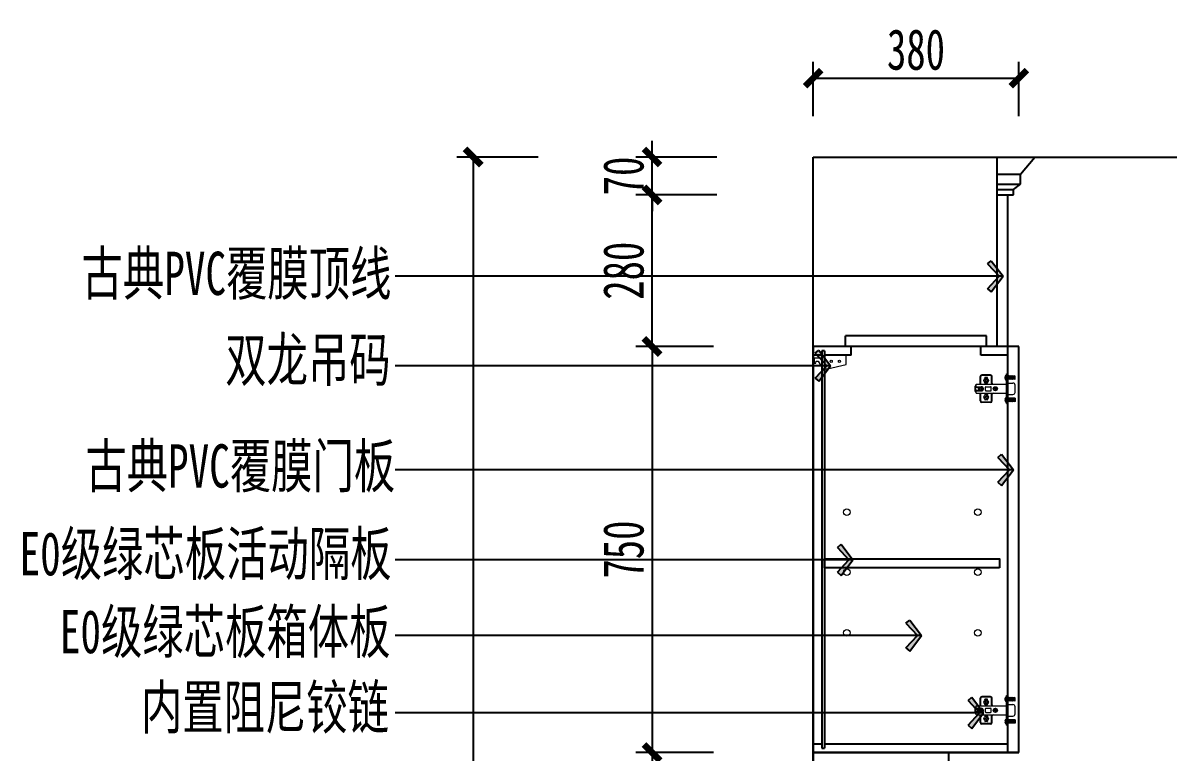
# Model space of a CAD drawing. Header units: millimetres. Extents: x 3104083 to 3173399, y -3165492 to -3044687.
# Drawn here: x 3158591 to 3160723, y -3098520 to -3097172 of the extents above; entities that cross this region are included whole.
import ezdxf

# ---------------------------------------------------------------- set-up
doc = ezdxf.new("R2010")
doc.units = ezdxf.units.MM
doc.header["$LTSCALE"] = 500
doc.header["$MEASUREMENT"] = 0
doc.header["$PDMODE"] = 2
doc.layers.get('0').update_dxf_attribs({"linetype": 'CONTINUOUS'})
doc.layers.get('DEFPOINTS').update_dxf_attribs({"linetype": 'CONTINUOUS'})
for name, color, linetype in [('D-节点尺寸', 5, 'CONTINUOUS'), ('P-完成面', 3, 'CONTINUOUS'), ('W-基础引线', 35, 'CONTINUOUS'), ('柜体', 2, 'CONTINUOUS')]:
    doc.layers.add(name, color=color, linetype=linetype)
doc.layers.add('五金辅助件', color=25, linetype='CONTINUOUS', lineweight=13)
doc.layers.add('墙体', color=6, linetype='CONTINUOUS', lineweight=25)
doc.styles.add('DIM', font='SimSun.ttf', dxfattribs={"width": 0.7})
doc.dimstyles.new('30', dxfattribs={"dimscale": 30, "dimtxt": 2.5, "dimasz": 1, "dimexe": 1, "dimexo": 1, "dimgap": 0.5, "dimtad": 1, "dimdec": 0, "dimzin": 0, "dimdsep": 46, "dimtxsty": 'DIM', "dimblk": 'ARCHTICK', "dimcen": 0, "dimclrd": 5, "dimclre": 5, "dimclrt": 35, "dimadec": 0, "dimazin": 0, "dimtfac": 0.5, "dimtdec": 0, "dimtix": 1, "dimtmove": 2, "dimatfit": 2, "dimldrblk": 'A', "dimfxl": 0, "dimtolj": 1, "dimtzin": 0, "dimlwd": -1, "dimlwe": -1, "dimarcsym": 0})
doc.dimstyles.new('基础引线', dxfattribs={"dimtxt": 3, "dimasz": 0.7, "dimexe": 2, "dimexo": 6, "dimgap": 1, "dimtad": 1, "dimdec": 0, "dimdsep": 46, "dimtxsty": 'Standard', "dimblk1": 'A', "dimblk2": 'A', "dimsah": 1, "dimcen": 3, "dimdle": 200, "dimclrd": 256, "dimclre": 256, "dimclrt": 2, "dimadec": 0, "dimazin": 0, "dimtfac": 1, "dimtdec": 0, "dimtix": 1, "dimtmove": 1, "dimatfit": 3, "dimldrblk": 'A', "dimfxl": 0, "dimtvp": 1, "dimtolj": 1, "dimtzin": 0, "dimarcsym": 0})

# ---------------------------------------------------------------- blocks, each defined once
blk = doc.blocks.new('_ArchTick')
at = {"color": 0, "linetype": 'ByBlock', "const_width": 0.4}
blk.add_lwpolyline([(-0.5, -0.5), (0.5, 0.5)], dxfattribs=at)
blk = doc.blocks.new('*D1636')
at = {"layer": 'DEFPOINTS', "color": 0, "ltscale": 100}
for p in [(3159896.6, -3097769.4), (3159753.3, -3098519.4), (3159896.6, -3098519.4)]:
    blk.add_point(p, dxfattribs=at)
at = {"layer": 'P-完成面', "color": 5, "ltscale": 100}
for p, q in [((3159866.6, -3097769.4), (3159723.3, -3097769.4)), ((3159753.3, -3097769.4), (3159753.3, -3098519.4)), ((3159866.6, -3098519.4), (3159723.3, -3098519.4))]:
    blk.add_line(p, q, dxfattribs=at)
at = {"layer": 'P-完成面', "color": 5, "ltscale": 100, "xscale": 30, "yscale": 30, "zscale": 30}
for p, rotation in [((3159753.3, -3097769.4), 90), ((3159753.3, -3098519.4), 270)]:
    blk.add_blockref('_ArchTick', p, dxfattribs=dict(at, rotation=rotation))
at = {"layer": 'P-完成面', "color": 35, "ltscale": 100, "insert": (3159700.8, -3098144.4), "char_height": 75, "attachment_point": 5, "rotation": 90, "style": 'DIM'}
blk.add_mtext('\\A1;750', dxfattribs=at)
blk = doc.blocks.new('A')
for p, q in [((-1.435, 1.148), (-1.09, 1.437)), ((-1.09, 1.437), (0, 0)), ((-1.435, 1.148), (-0.369, 0)), ((-0.369, 0), (-2.127, 0)), ((-1.435, -1.148), (-0.369, 0)), ((-1.09, -1.437), (0, 0)), ((-1.435, -1.148), (-1.09, -1.437))]:
    blk.add_line(p, q)
for points in [[(-1.435, 1.148), (-1.09, 1.437), (-0.369, 0), (0, 0)], [(-1.435, -1.148), (-1.09, -1.437), (-0.369, 0), (0, 0)]]:
    blk.add_solid(points)
blk = doc.blocks.new('*D1637')
at = {"layer": 'DEFPOINTS', "color": 0, "ltscale": 100}
for p in [(3159896.6, -3098519.4), (3159753.3, -3098919.4), (3159896.6, -3098919.4)]:
    blk.add_point(p, dxfattribs=at)
at = {"layer": 'P-完成面', "color": 5, "ltscale": 100}
for p, q in [((3159866.6, -3098519.4), (3159723.3, -3098519.4)), ((3159753.3, -3098519.4), (3159753.3, -3098919.4)), ((3159866.6, -3098919.4), (3159723.3, -3098919.4))]:
    blk.add_line(p, q, dxfattribs=at)
at = {"layer": 'P-完成面', "color": 5, "ltscale": 100, "xscale": 30, "yscale": 30, "zscale": 30}
for p, rotation in [((3159753.3, -3098519.4), 90), ((3159753.3, -3098919.4), 270)]:
    blk.add_blockref('_ArchTick', p, dxfattribs=dict(at, rotation=rotation))
at = {"layer": 'P-完成面', "color": 35, "ltscale": 100, "insert": (3159700.8, -3098719.4), "char_height": 75, "attachment_point": 5, "rotation": 90, "style": 'DIM'}
blk.add_mtext('\\A1;400', dxfattribs=at)
blk = doc.blocks.new('*D1642')
at = {"layer": 'DEFPOINTS', "color": 0, "ltscale": 100}
for p in [(3159916, -3097419.4), (3159422.8, -3100319.4), (3159877.9, -3100319.4)]:
    blk.add_point(p, dxfattribs=at)
at = {"layer": 'P-完成面', "color": 5, "ltscale": 100}
for p, q in [((3159542.8, -3097419.4), (3159392.8, -3097419.4)), ((3159422.8, -3097419.4), (3159422.8, -3100319.4)), ((3159542.8, -3100319.4), (3159392.8, -3100319.4))]:
    blk.add_line(p, q, dxfattribs=at)
at = {"layer": 'P-完成面', "color": 5, "ltscale": 100, "xscale": 30, "yscale": 30, "zscale": 30}
for p, rotation in [((3159422.8, -3097419.4), 90), ((3159422.8, -3100319.4), 270)]:
    blk.add_blockref('_ArchTick', p, dxfattribs=dict(at, rotation=rotation))
at = {"layer": 'P-完成面', "color": 35, "ltscale": 100, "insert": (3159370.3, -3098869.4), "char_height": 75, "attachment_point": 5, "rotation": 90, "style": 'DIM'}
blk.add_mtext('\\A1;2900', dxfattribs=at)
blk = doc.blocks.new('*D1643')
at = {"layer": 'DEFPOINTS', "color": 0, "ltscale": 100}
for p in [(3160431, -3097273.8), (3160051, -3097373.8), (3160431, -3097373.8)]:
    blk.add_point(p, dxfattribs=at)
at = {"layer": 'P-完成面', "color": 5, "ltscale": 100}
for p, q in [((3160051, -3097343.8), (3160051, -3097243.8)), ((3160431, -3097343.8), (3160431, -3097243.8)), ((3160051, -3097273.8), (3160431, -3097273.8))]:
    blk.add_line(p, q, dxfattribs=at)
at = {"layer": 'P-完成面', "color": 5, "ltscale": 100, "xscale": 30, "yscale": 30, "zscale": 30, "rotation": 180}
blk.add_blockref('_ArchTick', (3160051, -3097273.8), dxfattribs=at)
at = {"layer": 'P-完成面', "color": 5, "ltscale": 100, "xscale": 30, "yscale": 30, "zscale": 30}
blk.add_blockref('_ArchTick', (3160431, -3097273.8), dxfattribs=at)
at = {"layer": 'P-完成面', "color": 35, "ltscale": 100, "insert": (3160241, -3097221.3), "char_height": 75, "attachment_point": 5, "style": 'DIM'}
blk.add_mtext('\\A1;380', dxfattribs=at)
blk = doc.blocks.new('*D1606')
at = {"layer": 'DEFPOINTS', "color": 0, "ltscale": 100}
for p in [(3159753.3, -3097489.4), (3159916, -3097489.4), (3159896.6, -3097769.4)]:
    blk.add_point(p, dxfattribs=at)
at = {"layer": 'P-完成面', "color": 5, "ltscale": 100}
for p, q in [((3159873.3, -3097489.4), (3159723.3, -3097489.4)), ((3159753.3, -3097769.4), (3159753.3, -3097489.4)), ((3159866.6, -3097769.4), (3159723.3, -3097769.4))]:
    blk.add_line(p, q, dxfattribs=at)
at = {"layer": 'P-完成面', "color": 5, "ltscale": 100, "xscale": 30, "yscale": 30, "zscale": 30}
for p, rotation in [((3159753.3, -3097489.4), 90), ((3159753.3, -3097769.4), 270)]:
    blk.add_blockref('_ArchTick', p, dxfattribs=dict(at, rotation=rotation))
at = {"layer": 'P-完成面', "color": 35, "ltscale": 100, "insert": (3159700.8, -3097629.4), "char_height": 75, "attachment_point": 5, "rotation": 90, "style": 'DIM'}
blk.add_mtext('\\A1;280', dxfattribs=at)
blk = doc.blocks.new('*D1609')
at = {"layer": 'DEFPOINTS', "color": 0, "ltscale": 100}
for p in [(3159753.3, -3097419.4), (3159916, -3097419.4), (3159916, -3097489.4)]:
    blk.add_point(p, dxfattribs=at)
at = {"layer": 'P-完成面', "color": 5, "ltscale": 100}
for p, q in [((3159753.3, -3097419.4), (3159753.3, -3097389.4)), ((3159873.3, -3097419.4), (3159723.3, -3097419.4)), ((3159753.3, -3097489.4), (3159753.3, -3097419.4)), ((3159873.3, -3097489.4), (3159723.3, -3097489.4)), ((3159753.3, -3097489.4), (3159753.3, -3097519.4))]:
    blk.add_line(p, q, dxfattribs=at)
at = {"layer": 'P-完成面', "color": 5, "ltscale": 100, "xscale": 30, "yscale": 30, "zscale": 30}
for p, rotation in [((3159753.3, -3097419.4), 270), ((3159753.3, -3097489.4), 90)]:
    blk.add_blockref('_ArchTick', p, dxfattribs=dict(at, rotation=rotation))
at = {"layer": 'P-完成面', "color": 35, "ltscale": 100, "insert": (3159700.8, -3097454.4), "char_height": 75, "attachment_point": 5, "rotation": 90, "style": 'DIM'}
blk.add_mtext('\\A1;70', dxfattribs=at)

msp = doc.modelspace()

# ---------------------------------------------------------------- linework, layer by layer
at = {"layer": '五金辅助件'}
for p, q in [((3160066.992, -3097790.899), (3160052.614, -3097790.899)), ((3160052.614, -3097790.899), (3160052.614, -3097799.961)), ((3160055.837, -3097799.961), (3160056.778, -3097796.339)), ((3160056.778, -3097796.339), (3160060.534, -3097796.339)), ((3160060.534, -3097796.339), (3160063.763, -3097802.835)), ((3160112.172, -3097802.754), (3160112.172, -3097785.399)), ((3160052.614, -3097799.961), (3160055.837, -3097799.961)), ((3160063.763, -3097802.835), (3160066.992, -3097802.835)), ((3160071.992, -3097810.801), (3160077.409, -3097810.801)), ((3160077.409, -3097810.801), (3160112.172, -3097802.754)), ((3160359.632, -3097837.096), (3160359.632, -3097824.839)), ((3160360.592, -3097837.096), (3160360.592, -3097824.839)), ((3160378.832, -3097821.959), (3160362.512, -3097821.959)), ((3160378.832, -3097822.919), (3160362.512, -3097822.919)), ((3160367.049, -3097829.686), (3160369.655, -3097832.082)), ((3160368.024, -3097828.626), (3160370.629, -3097831.022)), ((3160368.272, -3097828.447), (3160368.272, -3097827.239)), ((3160368.272, -3097836.839), (3160368.272, -3097835.631)), ((3160369.655, -3097832.082), (3160368.355, -3097833.495)), ((3160368.355, -3097833.495), (3160369.415, -3097834.47)), ((3160372.592, -3097826.759), (3160368.752, -3097826.759)), ((3160372.592, -3097837.319), (3160368.752, -3097837.319)), ((3160370.715, -3097833.056), (3160369.415, -3097834.47)), ((3160371.929, -3097829.608), (3160370.629, -3097831.022)), ((3160370.715, -3097833.056), (3160373.32, -3097835.452)), ((3160372.989, -3097830.583), (3160371.689, -3097831.996)), ((3160371.689, -3097831.996), (3160374.295, -3097834.392)), ((3160371.929, -3097829.608), (3160372.989, -3097830.583)), ((3160373.072, -3097828.447), (3160373.072, -3097827.239)), ((3160373.072, -3097836.839), (3160373.072, -3097835.631)), ((3160380.752, -3097837.319), (3160380.752, -3097824.839)), ((3160381.712, -3097837.319), (3160381.712, -3097824.839)), ((3160405.232, -3097826.361), (3160405.722, -3097826.361)), ((3160405.232, -3097827.321), (3160405.722, -3097827.321)), ((3160405.722, -3097827.321), (3160405.722, -3097826.361)), ((3160406.672, -3097823.001), (3160408.112, -3097823.001)), ((3160406.672, -3097830.681), (3160408.112, -3097830.681)), ((3160408.112, -3097874.759), (3160408.112, -3097820.039)), ((3160408.112, -3097820.039), (3160410.992, -3097820.039)), ((3160412.534, -3097823.961), (3160410.992, -3097823.575)), ((3160412.534, -3097829.721), (3160410.992, -3097830.106)), ((3160410.992, -3097836.839), (3160420.214, -3097836.839)), ((3160414.454, -3097823.961), (3160412.534, -3097823.481)), ((3160412.534, -3097830.201), (3160412.534, -3097823.481)), ((3160414.454, -3097829.721), (3160412.534, -3097830.201)), ((3160416.374, -3097823.961), (3160414.454, -3097823.481)), ((3160414.454, -3097830.201), (3160414.454, -3097823.481)), ((3160416.374, -3097829.721), (3160414.454, -3097830.201)), ((3160418.294, -3097823.961), (3160416.374, -3097823.481)), ((3160416.374, -3097830.201), (3160416.374, -3097823.481)), ((3160418.294, -3097829.721), (3160416.374, -3097830.201)), ((3160420.214, -3097823.961), (3160418.294, -3097823.481)), ((3160418.294, -3097830.201), (3160418.294, -3097823.481)), ((3160420.214, -3097829.721), (3160418.294, -3097830.201)), ((3160422.134, -3097823.961), (3160420.214, -3097823.481)), ((3160420.214, -3097830.201), (3160420.214, -3097823.481)), ((3160422.134, -3097829.721), (3160420.214, -3097830.201)), ((3160424.054, -3097823.961), (3160422.134, -3097823.481)), ((3160422.134, -3097830.201), (3160422.134, -3097823.481)), ((3160424.054, -3097829.721), (3160422.134, -3097830.201)), ((3160424.054, -3097829.721), (3160424.054, -3097823.961)), ((3160350.032, -3097851.965), (3160350.032, -3097842.833)), ((3160350.716, -3097841.914), (3160352.076, -3097841.506)), ((3160352.076, -3097853.292), (3160350.716, -3097852.884)), ((3160350.992, -3097851.251), (3160350.992, -3097843.548)), ((3160351.676, -3097842.628), (3160352.076, -3097842.508)), ((3160352.076, -3097852.29), (3160351.676, -3097852.17)), ((3160352.076, -3097839.239), (3160408.112, -3097839.239)), ((3160352.076, -3097844.039), (3160352.076, -3097839.239)), ((3160352.076, -3097843.559), (3160361.676, -3097843.559)), ((3160352.076, -3097855.559), (3160352.076, -3097850.759)), ((3160352.076, -3097851.239), (3160361.676, -3097851.239)), ((3160352.076, -3097855.559), (3160408.112, -3097855.559)), ((3160353.036, -3097844.999), (3160357.814, -3097844.999)), ((3160353.036, -3097849.799), (3160357.814, -3097849.799)), ((3160359.949, -3097846.859), (3160356.908, -3097847.557)), ((3160360.271, -3097848.262), (3160357.231, -3097848.961)), ((3160360.922, -3097844.665), (3160359.519, -3097844.987)), ((3160359.519, -3097844.987), (3160359.949, -3097846.859)), ((3160359.632, -3097869.959), (3160359.632, -3097857.702)), ((3160360.271, -3097848.262), (3160360.701, -3097850.133)), ((3160360.592, -3097869.959), (3160360.592, -3097857.702)), ((3160362.105, -3097849.811), (3160360.701, -3097850.133)), ((3160360.922, -3097844.665), (3160361.352, -3097846.536)), ((3160364.393, -3097845.837), (3160361.352, -3097846.536)), ((3160364.716, -3097847.241), (3160361.675, -3097847.94)), ((3160361.675, -3097847.94), (3160362.105, -3097849.811)), ((3160365.516, -3097847.879), (3160365.516, -3097846.919)), ((3160368.272, -3097857.959), (3160368.272, -3097859.167)), ((3160372.592, -3097857.479), (3160368.752, -3097857.479)), ((3160369.356, -3097850.279), (3160369.356, -3097844.519)), ((3160370.783, -3097860.025), (3160369.379, -3097860.347)), ((3160369.379, -3097860.347), (3160369.809, -3097862.219)), ((3160370.316, -3097843.559), (3160378.956, -3097843.559)), ((3160370.316, -3097851.239), (3160378.956, -3097851.239)), ((3160370.783, -3097860.025), (3160371.213, -3097861.896)), ((3160373.072, -3097857.959), (3160373.072, -3097859.167)), ((3160379.916, -3097850.279), (3160379.916, -3097844.519)), ((3160380.752, -3097869.959), (3160380.752, -3097857.479)), ((3160381.712, -3097869.959), (3160381.712, -3097857.479)), ((3160383.817, -3097846.567), (3160386.531, -3097847.53)), ((3160384.138, -3097845.663), (3160386.852, -3097846.626)), ((3160386.823, -3097848.143), (3160385.86, -3097850.858)), ((3160387.728, -3097848.464), (3160386.765, -3097851.179)), ((3160388.428, -3097843.62), (3160387.465, -3097846.334)), ((3160388.341, -3097848.172), (3160391.055, -3097849.136)), ((3160389.333, -3097843.941), (3160388.37, -3097846.655)), ((3160388.662, -3097847.268), (3160391.376, -3097848.231)), ((3160410.992, -3097857.959), (3160420.214, -3097857.959)), ((3160424.054, -3097854.119), (3160424.054, -3097840.679)), ((3160378.832, -3097871.879), (3160362.512, -3097871.879)), ((3160378.832, -3097872.839), (3160362.512, -3097872.839)), ((3160369.809, -3097862.219), (3160366.359, -3097863.011)), ((3160370.132, -3097863.622), (3160366.682, -3097864.415)), ((3160368.272, -3097866.351), (3160368.272, -3097867.559)), ((3160372.592, -3097868.039), (3160368.752, -3097868.039)), ((3160370.132, -3097863.622), (3160370.562, -3097865.493)), ((3160371.965, -3097865.171), (3160370.562, -3097865.493)), ((3160374.662, -3097861.104), (3160371.213, -3097861.896)), ((3160374.985, -3097862.507), (3160371.535, -3097863.3)), ((3160371.535, -3097863.3), (3160371.965, -3097865.171)), ((3160373.072, -3097866.351), (3160373.072, -3097867.559)), ((3160405.232, -3097867.477), (3160405.722, -3097867.477)), ((3160405.232, -3097868.437), (3160405.722, -3097868.437)), ((3160405.722, -3097867.477), (3160405.722, -3097868.437)), ((3160406.672, -3097864.117), (3160408.112, -3097864.117)), ((3160406.672, -3097871.797), (3160408.112, -3097871.797)), ((3160408.112, -3097874.759), (3160410.992, -3097874.759)), ((3160412.534, -3097865.077), (3160410.992, -3097864.692)), ((3160412.534, -3097870.837), (3160410.992, -3097871.223)), ((3160412.534, -3097864.597), (3160412.534, -3097871.317)), ((3160414.454, -3097865.077), (3160412.534, -3097864.597)), ((3160414.454, -3097870.837), (3160412.534, -3097871.317)), ((3160414.454, -3097864.597), (3160414.454, -3097871.317)), ((3160416.374, -3097865.077), (3160414.454, -3097864.597)), ((3160416.374, -3097870.837), (3160414.454, -3097871.317)), ((3160416.374, -3097864.597), (3160416.374, -3097871.317)), ((3160418.294, -3097865.077), (3160416.374, -3097864.597)), ((3160418.294, -3097870.837), (3160416.374, -3097871.317)), ((3160418.294, -3097864.597), (3160418.294, -3097871.317)), ((3160420.214, -3097865.077), (3160418.294, -3097864.597)), ((3160420.214, -3097870.837), (3160418.294, -3097871.317)), ((3160420.214, -3097864.597), (3160420.214, -3097871.317)), ((3160422.134, -3097865.077), (3160420.214, -3097864.597)), ((3160422.134, -3097870.837), (3160420.214, -3097871.317)), ((3160422.134, -3097864.597), (3160422.134, -3097871.317)), ((3160424.054, -3097865.077), (3160422.134, -3097864.597)), ((3160424.054, -3097870.837), (3160422.134, -3097871.317)), ((3160424.054, -3097865.077), (3160424.054, -3097870.837)), ((3160408.112, -3098468.759), (3160408.112, -3098414.039)), ((3160408.112, -3098414.039), (3160410.992, -3098414.039)), ((3160350.716, -3098435.914), (3160352.076, -3098435.506)), ((3160352.076, -3098433.239), (3160408.112, -3098433.239)), ((3160352.076, -3098438.039), (3160352.076, -3098433.239)), ((3160359.632, -3098431.096), (3160359.632, -3098418.839)), ((3160360.592, -3098431.096), (3160360.592, -3098418.839)), ((3160378.832, -3098415.959), (3160362.512, -3098415.959)), ((3160378.832, -3098416.919), (3160362.512, -3098416.919)), ((3160367.049, -3098423.686), (3160369.655, -3098426.082)), ((3160368.024, -3098422.626), (3160370.629, -3098425.022)), ((3160368.272, -3098422.447), (3160368.272, -3098421.239)), ((3160368.272, -3098430.839), (3160368.272, -3098429.631)), ((3160369.655, -3098426.082), (3160368.355, -3098427.495)), ((3160368.355, -3098427.495), (3160369.415, -3098428.47)), ((3160372.592, -3098420.759), (3160368.752, -3098420.759)), ((3160372.592, -3098431.319), (3160368.752, -3098431.319)), ((3160370.715, -3098427.056), (3160369.415, -3098428.47)), ((3160371.929, -3098423.608), (3160370.629, -3098425.022)), ((3160370.715, -3098427.056), (3160373.32, -3098429.452)), ((3160372.989, -3098424.583), (3160371.689, -3098425.996)), ((3160371.689, -3098425.996), (3160374.295, -3098428.392)), ((3160371.929, -3098423.608), (3160372.989, -3098424.583)), ((3160373.072, -3098422.447), (3160373.072, -3098421.239)), ((3160373.072, -3098430.839), (3160373.072, -3098429.631)), ((3160380.752, -3098431.319), (3160380.752, -3098418.839)), ((3160381.712, -3098431.319), (3160381.712, -3098418.839)), ((3160405.232, -3098420.361), (3160405.722, -3098420.361)), ((3160405.232, -3098421.321), (3160405.722, -3098421.321)), ((3160405.722, -3098421.321), (3160405.722, -3098420.361)), ((3160406.672, -3098417.001), (3160408.112, -3098417.001)), ((3160406.672, -3098424.681), (3160408.112, -3098424.681)), ((3160412.534, -3098417.961), (3160410.992, -3098417.575)), ((3160412.534, -3098423.721), (3160410.992, -3098424.106)), ((3160410.992, -3098430.839), (3160420.214, -3098430.839)), ((3160414.454, -3098417.961), (3160412.534, -3098417.481)), ((3160412.534, -3098424.201), (3160412.534, -3098417.481)), ((3160414.454, -3098423.721), (3160412.534, -3098424.201)), ((3160416.374, -3098417.961), (3160414.454, -3098417.481)), ((3160414.454, -3098424.201), (3160414.454, -3098417.481)), ((3160416.374, -3098423.721), (3160414.454, -3098424.201)), ((3160418.294, -3098417.961), (3160416.374, -3098417.481)), ((3160416.374, -3098424.201), (3160416.374, -3098417.481)), ((3160418.294, -3098423.721), (3160416.374, -3098424.201)), ((3160420.214, -3098417.961), (3160418.294, -3098417.481)), ((3160418.294, -3098424.201), (3160418.294, -3098417.481)), ((3160420.214, -3098423.721), (3160418.294, -3098424.201)), ((3160422.134, -3098417.961), (3160420.214, -3098417.481)), ((3160420.214, -3098424.201), (3160420.214, -3098417.481)), ((3160422.134, -3098423.721), (3160420.214, -3098424.201)), ((3160424.054, -3098417.961), (3160422.134, -3098417.481)), ((3160422.134, -3098424.201), (3160422.134, -3098417.481)), ((3160424.054, -3098423.721), (3160422.134, -3098424.201)), ((3160424.054, -3098423.721), (3160424.054, -3098417.961)), ((3160424.054, -3098448.119), (3160424.054, -3098434.679)), ((3160350.032, -3098445.965), (3160350.032, -3098436.833)), ((3160352.076, -3098447.292), (3160350.716, -3098446.884)), ((3160350.992, -3098445.251), (3160350.992, -3098437.548)), ((3160351.676, -3098436.628), (3160352.076, -3098436.508)), ((3160352.076, -3098446.29), (3160351.676, -3098446.17)), ((3160352.076, -3098437.559), (3160361.676, -3098437.559)), ((3160352.076, -3098449.559), (3160352.076, -3098444.759)), ((3160352.076, -3098445.239), (3160361.676, -3098445.239)), ((3160352.076, -3098449.559), (3160408.112, -3098449.559)), ((3160353.036, -3098438.999), (3160357.814, -3098438.999)), ((3160353.036, -3098443.799), (3160357.814, -3098443.799)), ((3160359.949, -3098440.859), (3160356.908, -3098441.557)), ((3160360.271, -3098442.262), (3160357.231, -3098442.961)), ((3160360.922, -3098438.665), (3160359.519, -3098438.987)), ((3160359.519, -3098438.987), (3160359.949, -3098440.859)), ((3160359.632, -3098463.959), (3160359.632, -3098451.702)), ((3160360.271, -3098442.262), (3160360.701, -3098444.133)), ((3160360.592, -3098463.959), (3160360.592, -3098451.702)), ((3160362.105, -3098443.811), (3160360.701, -3098444.133)), ((3160360.922, -3098438.665), (3160361.352, -3098440.536)), ((3160364.393, -3098439.837), (3160361.352, -3098440.536)), ((3160364.716, -3098441.241), (3160361.675, -3098441.94)), ((3160361.675, -3098441.94), (3160362.105, -3098443.811)), ((3160365.516, -3098441.879), (3160365.516, -3098440.919)), ((3160369.809, -3098456.219), (3160366.359, -3098457.011)), ((3160368.272, -3098451.959), (3160368.272, -3098453.167)), ((3160372.592, -3098451.479), (3160368.752, -3098451.479)), ((3160369.356, -3098444.279), (3160369.356, -3098438.519)), ((3160370.783, -3098454.025), (3160369.379, -3098454.347)), ((3160369.379, -3098454.347), (3160369.809, -3098456.219)), ((3160370.316, -3098437.559), (3160378.956, -3098437.559)), ((3160370.316, -3098445.239), (3160378.956, -3098445.239)), ((3160370.783, -3098454.025), (3160371.213, -3098455.896)), ((3160374.662, -3098455.104), (3160371.213, -3098455.896)), ((3160374.985, -3098456.507), (3160371.535, -3098457.3)), ((3160371.535, -3098457.3), (3160371.965, -3098459.171)), ((3160373.072, -3098451.959), (3160373.072, -3098453.167)), ((3160379.916, -3098444.279), (3160379.916, -3098438.519)), ((3160380.752, -3098463.959), (3160380.752, -3098451.479)), ((3160381.712, -3098463.959), (3160381.712, -3098451.479)), ((3160383.817, -3098440.567), (3160386.531, -3098441.53)), ((3160384.138, -3098439.663), (3160386.852, -3098440.626)), ((3160386.823, -3098442.143), (3160385.86, -3098444.858)), ((3160387.728, -3098442.464), (3160386.765, -3098445.179)), ((3160388.428, -3098437.62), (3160387.465, -3098440.334)), ((3160388.341, -3098442.172), (3160391.055, -3098443.136)), ((3160389.333, -3098437.941), (3160388.37, -3098440.655)), ((3160388.662, -3098441.268), (3160391.376, -3098442.231)), ((3160410.992, -3098451.959), (3160420.214, -3098451.959)), ((3160378.832, -3098465.879), (3160362.512, -3098465.879)), ((3160378.832, -3098466.839), (3160362.512, -3098466.839)), ((3160370.132, -3098457.622), (3160366.682, -3098458.415)), ((3160368.272, -3098460.351), (3160368.272, -3098461.559)), ((3160372.592, -3098462.039), (3160368.752, -3098462.039)), ((3160370.132, -3098457.622), (3160370.562, -3098459.493)), ((3160371.965, -3098459.171), (3160370.562, -3098459.493)), ((3160373.072, -3098460.351), (3160373.072, -3098461.559)), ((3160405.232, -3098461.477), (3160405.722, -3098461.477)), ((3160405.232, -3098462.437), (3160405.722, -3098462.437)), ((3160405.722, -3098461.477), (3160405.722, -3098462.437)), ((3160406.672, -3098458.117), (3160408.112, -3098458.117)), ((3160406.672, -3098465.797), (3160408.112, -3098465.797)), ((3160408.112, -3098468.759), (3160410.992, -3098468.759)), ((3160412.534, -3098459.077), (3160410.992, -3098458.692)), ((3160412.534, -3098464.837), (3160410.992, -3098465.223)), ((3160412.534, -3098458.597), (3160412.534, -3098465.317)), ((3160414.454, -3098459.077), (3160412.534, -3098458.597)), ((3160414.454, -3098464.837), (3160412.534, -3098465.317)), ((3160414.454, -3098458.597), (3160414.454, -3098465.317)), ((3160416.374, -3098459.077), (3160414.454, -3098458.597)), ((3160416.374, -3098464.837), (3160414.454, -3098465.317)), ((3160416.374, -3098458.597), (3160416.374, -3098465.317)), ((3160418.294, -3098459.077), (3160416.374, -3098458.597)), ((3160418.294, -3098464.837), (3160416.374, -3098465.317)), ((3160418.294, -3098458.597), (3160418.294, -3098465.317)), ((3160420.214, -3098459.077), (3160418.294, -3098458.597)), ((3160420.214, -3098464.837), (3160418.294, -3098465.317)), ((3160420.214, -3098458.597), (3160420.214, -3098465.317)), ((3160422.134, -3098459.077), (3160420.214, -3098458.597)), ((3160422.134, -3098464.837), (3160420.214, -3098465.317)), ((3160422.134, -3098458.597), (3160422.134, -3098465.317)), ((3160424.054, -3098459.077), (3160422.134, -3098458.597)), ((3160424.054, -3098464.837), (3160422.134, -3098465.317)), ((3160424.054, -3098459.077), (3160424.054, -3098464.837))]:
    msp.add_line(p, q, dxfattribs=at)
for centre, radius in [((3160084.478, -3097796.687), 1.947), ((3160099.482, -3097796.687), 1.947), ((3160370.672, -3097832.039), 4.32), ((3160360.812, -3097847.399), 3.84), ((3160370.672, -3097862.759), 4.32), ((3160387.596, -3097847.399), 3.84), ((3160113.3, -3098075.234), 5.991), ((3160355.18, -3098075.234), 5.991), ((3160113.3, -3098186.174), 5.991), ((3160355.18, -3098186.174), 5.991), ((3160113.3, -3098298.113), 5.991), ((3160355.18, -3098298.113), 5.991), ((3160370.672, -3098426.039), 4.32), ((3160360.812, -3098441.399), 3.84), ((3160370.672, -3098456.759), 4.32), ((3160387.596, -3098441.399), 3.84)]:
    msp.add_circle(centre, radius, dxfattribs=at)
for centre, radius, start, end in [((3160356.752, -3097837.096), 2.88, 311.924093, 0), ((3160362.512, -3097824.839), 2.88, 90, 180), ((3160356.752, -3097837.096), 3.84, 326.080816, 0), ((3160362.512, -3097824.839), 1.92, 90, 180), ((3160370.672, -3097832.039), 2.869, 122.868001, 151.937832), ((3160368.752, -3097827.239), 0.48, 90, 180), ((3160368.752, -3097836.839), 0.48, 180, 270), ((3160370.672, -3097832.039), 2.869, 302.868001, 331.937832), ((3160372.592, -3097827.239), 0.48, 0, 90), ((3160372.592, -3097836.839), 0.48, 270, 0), ((3160378.832, -3097824.839), 2.88, 0, 90), ((3160378.832, -3097824.839), 1.92, 0, 90), ((3160383.632, -3097837.319), 2.88, 180, 221.810315), ((3160383.632, -3097837.319), 1.92, 180, 270), ((3160411.072, -3097826.841), 5.84, 138.88791, 175.285439), ((3160411.072, -3097826.841), 5.84, 184.714561, 221.11209), ((3160420.214, -3097840.679), 3.84, 0, 90), ((3160350.992, -3097842.833), 0.96, 106.699244, 180), ((3160350.992, -3097851.965), 0.96, 180, 253.300756), ((3160351.952, -3097843.548), 0.96, 106.699244, 180), ((3160351.952, -3097851.251), 0.96, 180, 253.300756), ((3160353.036, -3097844.039), 0.96, 180, 270), ((3160353.036, -3097850.759), 0.96, 90, 180), ((3160360.812, -3097847.399), 2.73, 177.650754, 208.229505), ((3160356.752, -3097857.702), 2.88, 0, 48.075907), ((3160356.752, -3097857.702), 3.84, 0, 33.919184), ((3160362.061, -3097846.994), 3.456, 1.233582, 96.394568), ((3160362.061, -3097847.805), 3.456, 263.605432, 358.766418), ((3160360.812, -3097847.399), 2.73, 357.650754, 28.229505), ((3160368.752, -3097857.959), 0.48, 90, 180), ((3160370.316, -3097844.519), 0.96, 90, 180), ((3160370.316, -3097850.279), 0.96, 180, 270), ((3160372.592, -3097857.959), 0.48, 0, 90), ((3160378.956, -3097844.519), 0.96, 0, 90), ((3160378.956, -3097850.279), 0.96, 270, 0), ((3160383.632, -3097857.479), 2.88, 138.189685, 180), ((3160383.632, -3097857.479), 1.92, 90, 180), ((3160386.371, -3097847.983), 0.48, 340.464436, 70.464436), ((3160387.013, -3097846.173), 0.48, 250.464436, 340.464436), ((3160388.18, -3097848.625), 0.48, 70.464436, 160.464436), ((3160388.822, -3097846.815), 0.48, 160.464436, 250.464436), ((3160420.214, -3097854.119), 3.84, 270, 0), ((3160362.512, -3097869.959), 2.88, 180, 270), ((3160362.512, -3097869.959), 1.92, 180, 270), ((3160370.672, -3097862.759), 2.869, 178.405214, 207.475045), ((3160368.752, -3097867.559), 0.48, 180, 270), ((3160372.592, -3097867.559), 0.48, 270, 0), ((3160370.672, -3097862.759), 2.869, 358.405214, 27.475045), ((3160378.832, -3097869.959), 1.92, 270, 0), ((3160378.832, -3097869.959), 2.88, 270, 0), ((3160411.072, -3097867.957), 5.84, 138.88791, 175.285439), ((3160411.072, -3097867.957), 5.84, 184.714561, 221.11209), ((3160350.992, -3098436.833), 0.96, 106.699244, 180), ((3160356.752, -3098431.096), 2.88, 311.924093, 0), ((3160362.512, -3098418.839), 2.88, 90, 180), ((3160356.752, -3098431.096), 3.84, 326.080816, 0), ((3160362.512, -3098418.839), 1.92, 90, 180), ((3160370.672, -3098426.039), 2.869, 122.868001, 151.937832), ((3160368.752, -3098421.239), 0.48, 90, 180), ((3160368.752, -3098430.839), 0.48, 180, 270), ((3160370.672, -3098426.039), 2.869, 302.868001, 331.937832), ((3160372.592, -3098421.239), 0.48, 0, 90), ((3160372.592, -3098430.839), 0.48, 270, 0), ((3160378.832, -3098418.839), 2.88, 0, 90), ((3160378.832, -3098418.839), 1.92, 0, 90), ((3160383.632, -3098431.319), 2.88, 180, 221.810315), ((3160383.632, -3098431.319), 1.92, 180, 270), ((3160411.072, -3098420.841), 5.84, 138.88791, 175.285439), ((3160411.072, -3098420.841), 5.84, 184.714561, 221.11209), ((3160420.214, -3098434.679), 3.84, 0, 90), ((3160350.992, -3098445.965), 0.96, 180, 253.300756), ((3160351.952, -3098437.548), 0.96, 106.699244, 180), ((3160351.952, -3098445.251), 0.96, 180, 253.300756), ((3160353.036, -3098438.039), 0.96, 180, 270), ((3160353.036, -3098444.759), 0.96, 90, 180), ((3160360.812, -3098441.399), 2.73, 177.650754, 208.229505), ((3160356.752, -3098451.702), 2.88, 0, 48.075907), ((3160356.752, -3098451.702), 3.84, 0, 33.919184), ((3160362.061, -3098440.994), 3.456, 1.233582, 96.394568), ((3160362.061, -3098441.805), 3.456, 263.605432, 358.766418), ((3160360.812, -3098441.399), 2.73, 357.650754, 28.229505), ((3160370.672, -3098456.759), 2.869, 178.405214, 207.475045), ((3160368.752, -3098451.959), 0.48, 90, 180), ((3160370.316, -3098438.519), 0.96, 90, 180), ((3160370.316, -3098444.279), 0.96, 180, 270), ((3160372.592, -3098451.959), 0.48, 0, 90), ((3160370.672, -3098456.759), 2.869, 358.405214, 27.475045), ((3160378.956, -3098438.519), 0.96, 0, 90), ((3160378.956, -3098444.279), 0.96, 270, 0), ((3160383.632, -3098451.479), 2.88, 138.189685, 180), ((3160383.632, -3098451.479), 1.92, 90, 180), ((3160386.371, -3098441.983), 0.48, 340.464436, 70.464436), ((3160387.013, -3098440.173), 0.48, 250.464436, 340.464436), ((3160388.18, -3098442.625), 0.48, 70.464436, 160.464436), ((3160388.822, -3098440.815), 0.48, 160.464436, 250.464436), ((3160420.214, -3098448.119), 3.84, 270, 0), ((3160362.512, -3098463.959), 2.88, 180, 270), ((3160362.512, -3098463.959), 1.92, 180, 270), ((3160368.752, -3098461.559), 0.48, 180, 270), ((3160372.592, -3098461.559), 0.48, 270, 0), ((3160378.832, -3098463.959), 1.92, 270, 0), ((3160378.832, -3098463.959), 2.88, 270, 0), ((3160411.072, -3098461.957), 5.84, 138.88791, 175.285439), ((3160411.072, -3098461.957), 5.84, 184.714561, 221.11209)]:
    msp.add_arc(centre, radius, start, end, dxfattribs=at)
at = {"layer": '墙体'}
for p, q in [((3160050.992, -3100319.399), (3160050.992, -3097419.399)), ((3160050.992, -3097419.399), (3160723.081, -3097419.399))]:
    msp.add_line(p, q, dxfattribs=at)
at = {"layer": '柜体'}
for p, q in [((3160390.992, -3097769.399), (3160390.992, -3097419.399)), ((3160434.232, -3097451.097), (3160460.497, -3097419.399)), ((3160390.992, -3097451.097), (3160434.232, -3097451.097)), ((3160434.232, -3097469.399), (3160434.232, -3097451.097)), ((3160390.992, -3097469.399), (3160434.232, -3097469.399)), ((3160420.992, -3097479.399), (3160434.232, -3097469.399)), ((3160390.992, -3097479.399), (3160420.992, -3097479.399)), ((3160390.992, -3097489.399), (3160420.992, -3097489.399)), ((3160410.992, -3097769.399), (3160410.992, -3097489.399)), ((3160420.992, -3097489.399), (3160420.992, -3097479.399)), ((3160110.992, -3097769.399), (3160110.992, -3097749.399)), ((3160370.992, -3097749.399), (3160110.992, -3097749.399)), ((3160370.992, -3097769.399), (3160370.992, -3097749.399)), ((3160050.992, -3097769.399), (3160050.992, -3098519.399)), ((3160120.992, -3097769.399), (3160050.992, -3097769.399)), ((3160375.615, -3097769.399), (3160109.46, -3097769.399)), ((3160120.992, -3097785.399), (3160120.992, -3097769.399)), ((3160360.992, -3097785.399), (3160360.992, -3097769.399)), ((3160430.992, -3097769.399), (3160360.992, -3097769.399)), ((3160410.992, -3098519.399), (3160410.992, -3097769.399)), ((3160430.992, -3098519.399), (3160430.992, -3097769.399)), ((3160430.992, -3098519.399), (3160430.992, -3097769.399)), ((3160066.992, -3097785.399), (3160050.992, -3097785.399)), ((3160066.992, -3097777.399), (3160066.992, -3098511.399)), ((3160071.992, -3097777.399), (3160066.992, -3097777.399)), ((3160071.992, -3097777.399), (3160071.992, -3098511.399)), ((3160120.992, -3097785.399), (3160071.992, -3097785.399)), ((3160410.992, -3097785.399), (3160360.992, -3097785.399)), ((3160050.992, -3098503.399), (3160066.992, -3098503.399)), ((3160430.992, -3098519.399), (3160050.992, -3098519.399)), ((3160050.992, -3098519.399), (3160430.992, -3098519.399)), ((3160050.992, -3098519.399), (3160050.992, -3098919.399)), ((3160430.992, -3098519.399), (3160050.992, -3098519.399)), ((3160066.992, -3098511.399), (3160071.992, -3098511.399)), ((3160071.992, -3098503.399), (3160410.992, -3098503.399)), ((3160300.992, -3098519.399), (3160300.992, -3098919.399))]:
    msp.add_line(p, q, dxfattribs=at)
msp.add_lwpolyline([(3160395.362, -3098178.039), (3160071.992, -3098178.039), (3160071.992, -3098161.759), (3160395.362, -3098161.759)], close=True, dxfattribs=at)

# ---------------------------------------------------------------- texts
at = {"layer": 'D-节点尺寸', "color": 35, "ltscale": 100, "char_height": 80, "attachment_point": 5, "style": 'DIM'}
for s, width, insert in [('\\pi155.62;古典PVC覆膜顶线', 908.57513, (3158907.803, -3097638.753)), ('\\pi296.97;双龙吊码', 1394.80709, (3158969.133, -3097798.143)), ('\\pi154.78;古典PVC覆膜门板', 880.25685, (3158915.137, -3097994.425)), ('E0级绿芯板活动隔板', 1208.61105, (3158928.409, -3098156.516)), ('E0级绿芯板箱体板', 1351.67607, (3158964.608, -3098300.326)), ('\\pi242.67;内置阻尼铰链', 1464.32065, (3158916.831, -3098439.927))]:
    msp.add_mtext_dynamic_manual_height_columns(s, width=width, gutter_width=400, heights=[0], dxfattribs=dict(at, insert=insert))

# ---------------------------------------------------------------- dimensions: what is measured, and where the dimension line sits
at = {"layer": 'P-完成面', "color": 251, "ltscale": 100}
dim = msp.add_linear_dim(base=(3160430.992, -3097273.752), p1=(3160050.992, -3097373.752), p2=(3160430.992, -3097373.752), dimstyle='30', dxfattribs=at)
dim.commit()
dim.dimension.update_dxf_attribs({"geometry": '*D1643', "text_midpoint": (3160240.992, -3097221.252)})
for base, p1, p2, picture, middle in [((3159753.325, -3097419.399), (3159915.952, -3097489.399), (3159915.952, -3097419.399), '*D1609', (3159700.825, -3097454.399)), ((3159422.806, -3100319.399), (3159915.952, -3097419.399), (3159877.906, -3100319.399), '*D1642', (3159370.306, -3098869.399)), ((3159753.325, -3097489.399), (3159896.638, -3097769.399), (3159915.952, -3097489.399), '*D1606', (3159700.825, -3097629.399)), ((3159753.325, -3098519.399), (3159896.638, -3097769.399), (3159896.638, -3098519.399), '*D1636', (3159700.825, -3098144.399)), ((3159753.325, -3098919.399), (3159896.638, -3098519.399), (3159896.638, -3098919.399), '*D1637', (3159700.825, -3098719.399))]:
    dim = msp.add_linear_dim(base=base, p1=p1, p2=p2, angle=90, dimstyle='30', dxfattribs=at)
    dim.commit()
    dim.dimension.update_dxf_attribs({"geometry": picture, "text_midpoint": middle})

# ---------------------------------------------------------------- leaders
at = {"layer": 'W-基础引线'}
for points in [[(3160401.82, -3097639.722), (3159278.749, -3097639.722)], [(3160083.366, -3097804.872), (3159278.749, -3097804.872)], [(3160420.923, -3097997.196), (3159278.749, -3097997.196)], [(3160124.6, -3098163.427), (3159278.749, -3098163.427)], [(3160251.167, -3098303.254), (3159278.749, -3098303.254)], [(3160365.918, -3098445.861), (3159278.749, -3098445.861)]]:
    msp.add_leader(points, dimstyle='基础引线', override={"dimasz": 20}, dxfattribs=at)

doc.saveas('drawing.dxf')
